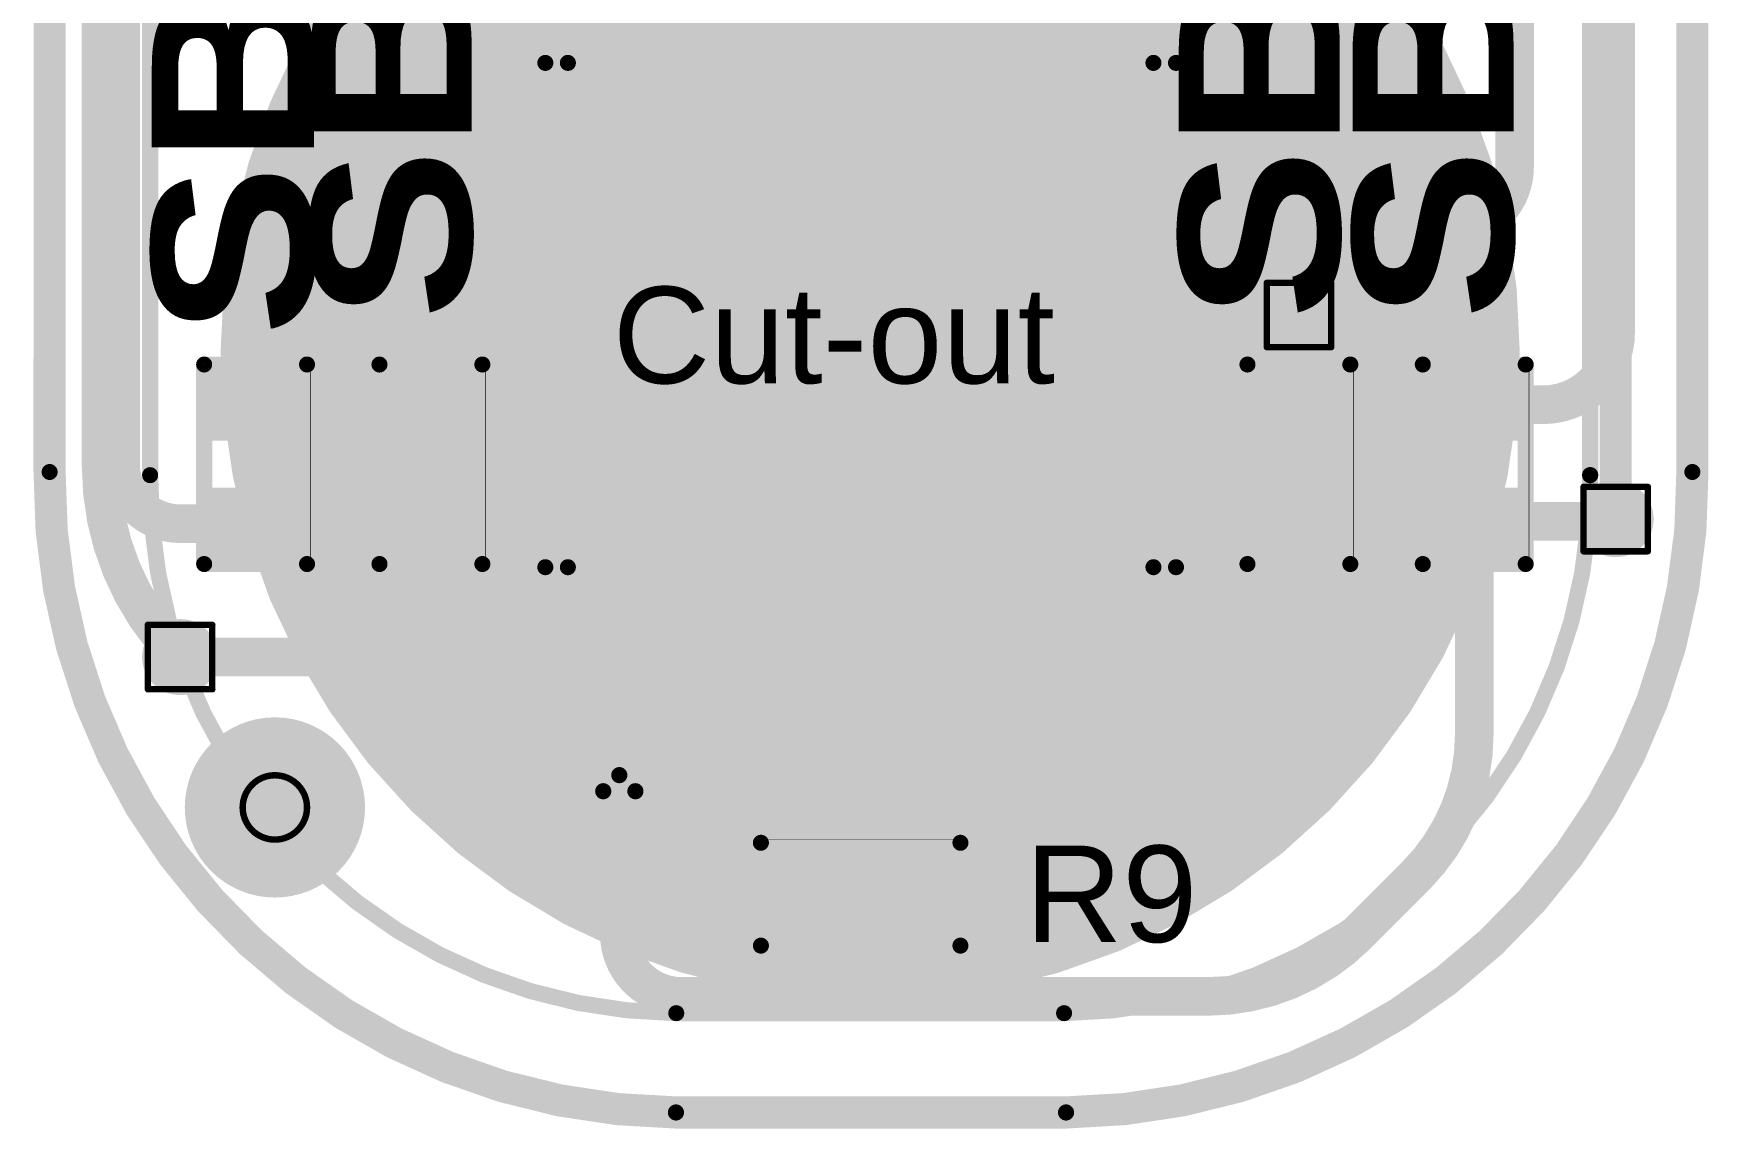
# Model space of a CAD drawing. Header units: inches. Extents: x -17 to 443, y -40 to 218.
# Drawn here: x 179.04 to 192.26, y -2.53 to 6.11 of the extents above; entities that cross this region are included whole.
import ezdxf

# ---------------------------------------------------------------- set-up
doc = ezdxf.new("R2010")
doc.units = ezdxf.units.IN
for name, color, linetype in [('Board Outline', 216, 'Continuous'), ('Bottom Layer', 5, 'Continuous'), ('Bottom Overlay', 54, 'Continuous'), ('Bottom Paste', 16, 'Continuous'), ('Bottom Solder', 6, 'Continuous'), ('Drill Drawing', 1, 'Continuous'), ('Fabrication', 76, 'Continuous'), ('Pad Holes', 156, 'Continuous'), ('Top Layer', 1, 'Continuous'), ('Top Overlay', 2, 'Continuous'), ('Top Paste', 8, 'Continuous'), ('Top Solder', 216, 'Continuous'), ('Via Holes', 16, 'Continuous')]:
    doc.layers.add(name, color=color, linetype=linetype)
doc.styles.add('Arial', font='', dxfattribs={"height": 0.2})
doc.styles.add('Arial Black_Bold', font='', dxfattribs={"height": 0.2})
doc.styles.get('Arial').set_extended_font_data('Arial')
doc.styles.get('Arial Black_Bold').set_extended_font_data('Arial Black', bold=True)

# ---------------------------------------------------------------- blocks, each defined once
blk = doc.blocks.new('SEMG_PAD_B_22')
at = {"layer": 'Bottom Layer'}
h = blk.add_hatch(color=5, dxfattribs=at)
edge = h.paths.add_edge_path()
edge.add_arc((0, 9.987), 5, 0, 360)
at = {"layer": 'Bottom Paste'}
h = blk.add_hatch(color=16, dxfattribs=at)
edge = h.paths.add_edge_path()
edge.add_arc((0, 9.987), 5, 0, 360)
at = {"layer": 'Bottom Solder'}
h = blk.add_hatch(color=6, dxfattribs=at)
edge = h.paths.add_edge_path()
edge.add_arc((0, 9.987), 5.102, 0, 360)
at = {"layer": 'Bottom Overlay'}
for points in [[(-5.683, 10.966, 0.127, 0.127, -0.414214), (-1.531, 15.213, 0.127, 0.127, 0)], [(1.531, 15.213, 0.127, 0.127, 0), (-1.531, 15.213, 0.127, 0.127, 0)], [(1.531, 15.213, 0.127, 0.127, -0.414214), (5.683, 10.966, 0.127, 0.127, 0)], [(-5.683, 10.966, 0.127, 0.127, 0), (-5.683, -10.966, 0.127, 0.127, 0)], [(5.683, 10.966, 0.127, 0.127, 0), (5.683, -10.966, 0.127, 0.127, 0)]]:
    blk.add_lwpolyline(points, format="xyseb", dxfattribs=at)
for points in [[(-1.562, 15.213, 0.0635, 0.0635, 1), (-1.499, 15.213, 0.0635, 0.0635, 1)], [(-1.562, 15.213, 0.0635, 0.0635, 1), (-1.499, 15.213, 0.0635, 0.0635, 1)], [(1.499, 15.213, 0.0635, 0.0635, 1), (1.562, 15.213, 0.0635, 0.0635, 1)], [(1.499, 15.213, 0.0635, 0.0635, 1), (1.562, 15.213, 0.0635, 0.0635, 1)], [(-5.715, 10.966, 0.0635, 0.0635, 1), (-5.651, 10.966, 0.0635, 0.0635, 1)], [(-5.715, 10.966, 0.0635, 0.0635, 1), (-5.651, 10.966, 0.0635, 0.0635, 1)], [(5.652, 10.966, 0.0635, 0.0635, 1), (5.715, 10.966, 0.0635, 0.0635, 1)], [(5.652, 10.966, 0.0635, 0.0635, 1), (5.715, 10.966, 0.0635, 0.0635, 1)]]:
    blk.add_lwpolyline(points, format="xyseb", close=True, dxfattribs=at)
blk = doc.blocks.new('SOIC_8_82')
at = {"layer": 'Top Layer'}
for points in [[(-1.925, 2.205), (-1.925, 1.605), (-3.475, 1.605), (-3.475, 2.205)], [(3.475, 2.205), (3.475, 1.605), (1.925, 1.605), (1.925, 2.205)], [(-1.925, 0.935), (-1.925, 0.335), (-3.475, 0.335), (-3.475, 0.935)], [(3.475, 0.935), (3.475, 0.335), (1.925, 0.335), (1.925, 0.935)], [(-1.925, -0.335), (-1.925, -0.935), (-3.475, -0.935), (-3.475, -0.335)], [(3.475, -0.335), (3.475, -0.935), (1.925, -0.935), (1.925, -0.335)], [(-1.925, -1.605), (-1.925, -2.205), (-3.475, -2.205), (-3.475, -1.605)], [(3.475, -1.605), (3.475, -2.205), (1.925, -2.205), (1.925, -1.605)]]:
    blk.add_hatch(color=1, dxfattribs=at).paths.add_polyline_path(points)
at = {"layer": 'Top Overlay'}
blk.add_hatch(color=2, dxfattribs=at).paths.add_polyline_path([(-1.829, 1.575), (-1.499, 1.575), (-1.499, 2.235), (-1.829, 2.235)])
at = {"layer": 'Top Paste'}
for points in [[(-1.925, 2.205), (-1.925, 1.605), (-3.475, 1.605), (-3.475, 2.205)], [(3.475, 2.205), (3.475, 1.605), (1.925, 1.605), (1.925, 2.205)], [(-1.925, 0.935), (-1.925, 0.335), (-3.475, 0.335), (-3.475, 0.935)], [(3.475, 0.935), (3.475, 0.335), (1.925, 0.335), (1.925, 0.935)], [(-1.925, -0.335), (-1.925, -0.935), (-3.475, -0.935), (-3.475, -0.335)], [(3.475, -0.335), (3.475, -0.935), (1.925, -0.935), (1.925, -0.335)], [(-1.925, -1.605), (-1.925, -2.205), (-3.475, -2.205), (-3.475, -1.605)], [(3.475, -1.605), (3.475, -2.205), (1.925, -2.205), (1.925, -1.605)]]:
    blk.add_hatch(color=8, dxfattribs=at).paths.add_polyline_path(points)
at = {"layer": 'Top Solder'}
for points in [[(-1.823, 2.307), (-1.823, 1.503), (-3.577, 1.503), (-3.577, 2.307)], [(3.577, 2.307), (3.577, 1.503), (1.823, 1.503), (1.823, 2.307)], [(-1.823, 1.037), (-1.823, 0.233), (-3.577, 0.233), (-3.577, 1.037)], [(3.577, 1.037), (3.577, 0.233), (1.823, 0.233), (1.823, 1.037)], [(-1.823, -0.233), (-1.823, -1.037), (-3.577, -1.037), (-3.577, -0.233)], [(3.577, -0.233), (3.577, -1.037), (1.823, -1.037), (1.823, -0.233)], [(-1.823, -1.503), (-1.823, -2.307), (-3.577, -2.307), (-3.577, -1.503)], [(3.577, -1.503), (3.577, -2.307), (1.823, -2.307), (1.823, -1.503)]]:
    blk.add_hatch(color=216, dxfattribs=at).paths.add_polyline_path(points)
at = {"layer": 'Top Overlay'}
for points in [[(-1.991, 2.489, 0.127, 0.127, 0), (-1.991, 2.311, 0.127, 0.127, 0)], [(-1.991, 2.489, 0.127, 0.127, 0), (1.991, 2.489, 0.127, 0.127, 0)], [(1.991, 2.489, 0.127, 0.127, 0), (1.991, 2.311, 0.127, 0.127, 0)], [(-3.759, 2.032, 0.127, 0.127, 0), (-3.632, 1.905, 0.127, 0.127, 0)], [(-3.759, 2.032, 0.127, 0.127, 0), (-3.759, 1.778, 0.127, 0.127, 0)], [(-3.632, 1.905, 0.127, 0.127, 0), (-3.759, 1.778, 0.127, 0.127, 0)], [(-1.991, -2.311, 0.127, 0.127, 0), (-1.991, -2.489, 0.127, 0.127, 0)], [(1.991, -2.311, 0.127, 0.127, 0), (1.991, -2.489, 0.127, 0.127, 0)], [(1.991, -2.489, 0.127, 0.127, 0), (-1.991, -2.489, 0.127, 0.127, 0)]]:
    blk.add_lwpolyline(points, format="xyseb", dxfattribs=at)
for points in [[(-2.022, 2.489, 0.0635, 0.0635, 1), (-1.959, 2.489, 0.0635, 0.0635, 1)], [(-2.022, 2.489, 0.0635, 0.0635, 1), (-1.959, 2.489, 0.0635, 0.0635, 1)], [(1.959, 2.489, 0.0635, 0.0635, 1), (2.022, 2.489, 0.0635, 0.0635, 1)], [(1.959, 2.489, 0.0635, 0.0635, 1), (2.022, 2.489, 0.0635, 0.0635, 1)], [(-2.022, 2.311, 0.0635, 0.0635, 1), (-1.959, 2.311, 0.0635, 0.0635, 1)], [(1.959, 2.311, 0.0635, 0.0635, 1), (2.022, 2.311, 0.0635, 0.0635, 1)], [(-3.791, 2.032, 0.0635, 0.0635, 1), (-3.727, 2.032, 0.0635, 0.0635, 1)], [(-3.791, 2.032, 0.0635, 0.0635, 1), (-3.727, 2.032, 0.0635, 0.0635, 1)], [(-3.664, 1.905, 0.0635, 0.0635, 1), (-3.6, 1.905, 0.0635, 0.0635, 1)], [(-3.664, 1.905, 0.0635, 0.0635, 1), (-3.6, 1.905, 0.0635, 0.0635, 1)], [(-3.791, 1.778, 0.0635, 0.0635, 1), (-3.727, 1.778, 0.0635, 0.0635, 1)], [(-3.791, 1.778, 0.0635, 0.0635, 1), (-3.727, 1.778, 0.0635, 0.0635, 1)], [(-2.022, -2.311, 0.0635, 0.0635, 1), (-1.959, -2.311, 0.0635, 0.0635, 1)], [(1.959, -2.311, 0.0635, 0.0635, 1), (2.022, -2.311, 0.0635, 0.0635, 1)], [(-2.022, -2.489, 0.0635, 0.0635, 1), (-1.959, -2.489, 0.0635, 0.0635, 1)], [(-2.022, -2.489, 0.0635, 0.0635, 1), (-1.959, -2.489, 0.0635, 0.0635, 1)], [(1.959, -2.489, 0.0635, 0.0635, 1), (2.022, -2.489, 0.0635, 0.0635, 1)], [(1.959, -2.489, 0.0635, 0.0635, 1), (2.022, -2.489, 0.0635, 0.0635, 1)]]:
    blk.add_lwpolyline(points, format="xyseb", close=True, dxfattribs=at)
blk = doc.blocks.new('S______B______0402_131')
at = {"layer": 'Top Layer'}
for points in [[(-0.699, -0.318), (-0.699, 0.318), (-0.241, 0.318), (-0.241, -0.318)], [(0.241, -0.318), (0.241, 0.318), (0.699, 0.318), (0.699, -0.318)]]:
    blk.add_hatch(color=1, dxfattribs=at).paths.add_polyline_path(points)
at = {"layer": 'Top Paste'}
for points in [[(-0.699, -0.318), (-0.699, 0.318), (-0.241, 0.318), (-0.241, -0.318)], [(0.241, -0.318), (0.241, 0.318), (0.699, 0.318), (0.699, -0.318)]]:
    blk.add_hatch(color=8, dxfattribs=at).paths.add_polyline_path(points)
at = {"layer": 'Top Solder'}
for points in [[(-0.754, -0.373), (-0.754, 0.373), (-0.186, 0.373), (-0.186, -0.373)], [(0.186, -0.373), (0.186, 0.373), (0.754, 0.373), (0.754, -0.373)]]:
    blk.add_hatch(color=216, dxfattribs=at).paths.add_polyline_path(points)
at = {"layer": 'Top Overlay'}
for points in [[(-0.787, 0.406, 0.127, 0.127, 0), (-0.787, -0.406, 0.127, 0.127, 0)], [(-0.787, 0.406, 0.127, 0.127, 0), (0.787, 0.406, 0.127, 0.127, 0)], [(0.787, 0.406, 0.127, 0.127, 0), (0.787, -0.406, 0.127, 0.127, 0)], [(-0.787, -0.406, 0.127, 0.127, 0), (0.787, -0.406, 0.127, 0.127, 0)], [(-0.813, -0.432, 0.00323, 0.00323, 0), (0.813, -0.432, 0.00323, 0.00323, 0)]]:
    blk.add_lwpolyline(points, format="xyseb", dxfattribs=at)
for points in [[(-0.819, 0.406, 0.0635, 0.0635, 1), (-0.756, 0.406, 0.0635, 0.0635, 1)], [(-0.819, 0.406, 0.0635, 0.0635, 1), (-0.756, 0.406, 0.0635, 0.0635, 1)], [(0.756, 0.406, 0.0635, 0.0635, 1), (0.819, 0.406, 0.0635, 0.0635, 1)], [(0.756, 0.406, 0.0635, 0.0635, 1), (0.819, 0.406, 0.0635, 0.0635, 1)], [(-0.819, -0.406, 0.0635, 0.0635, 1), (-0.756, -0.406, 0.0635, 0.0635, 1)], [(-0.819, -0.406, 0.0635, 0.0635, 1), (-0.756, -0.406, 0.0635, 0.0635, 1)], [(0.756, -0.406, 0.0635, 0.0635, 1), (0.819, -0.406, 0.0635, 0.0635, 1)], [(0.756, -0.406, 0.0635, 0.0635, 1), (0.819, -0.406, 0.0635, 0.0635, 1)], [(-0.814, -0.432, 0.00161, 0.00161, 1), (-0.812, -0.432, 0.00161, 0.00161, 1)], [(0.812, -0.432, 0.00161, 0.00161, 1), (0.814, -0.432, 0.00161, 0.00161, 1)]]:
    blk.add_lwpolyline(points, format="xyseb", close=True, dxfattribs=at)
blk = doc.blocks.new('S______B______0402_132')
at = {"layer": 'Top Layer'}
for points in [[(-0.699, -0.318), (-0.699, 0.318), (-0.241, 0.318), (-0.241, -0.318)], [(0.241, -0.318), (0.241, 0.318), (0.699, 0.318), (0.699, -0.318)]]:
    blk.add_hatch(color=1, dxfattribs=at).paths.add_polyline_path(points)
at = {"layer": 'Top Paste'}
for points in [[(-0.699, -0.318), (-0.699, 0.318), (-0.241, 0.318), (-0.241, -0.318)], [(0.241, -0.318), (0.241, 0.318), (0.699, 0.318), (0.699, -0.318)]]:
    blk.add_hatch(color=8, dxfattribs=at).paths.add_polyline_path(points)
at = {"layer": 'Top Solder'}
for points in [[(-0.754, -0.373), (-0.754, 0.373), (-0.186, 0.373), (-0.186, -0.373)], [(0.186, -0.373), (0.186, 0.373), (0.754, 0.373), (0.754, -0.373)]]:
    blk.add_hatch(color=216, dxfattribs=at).paths.add_polyline_path(points)
at = {"layer": 'Top Overlay'}
for points in [[(-0.787, 0.406, 0.127, 0.127, 0), (-0.787, -0.406, 0.127, 0.127, 0)], [(-0.787, 0.406, 0.127, 0.127, 0), (0.787, 0.406, 0.127, 0.127, 0)], [(0.787, 0.406, 0.127, 0.127, 0), (0.787, -0.406, 0.127, 0.127, 0)], [(-0.787, -0.406, 0.127, 0.127, 0), (0.787, -0.406, 0.127, 0.127, 0)], [(-0.813, -0.432, 0.00323, 0.00323, 0), (0.813, -0.432, 0.00323, 0.00323, 0)]]:
    blk.add_lwpolyline(points, format="xyseb", dxfattribs=at)
for points in [[(-0.819, 0.406, 0.0635, 0.0635, 1), (-0.756, 0.406, 0.0635, 0.0635, 1)], [(-0.819, 0.406, 0.0635, 0.0635, 1), (-0.756, 0.406, 0.0635, 0.0635, 1)], [(0.756, 0.406, 0.0635, 0.0635, 1), (0.819, 0.406, 0.0635, 0.0635, 1)], [(0.756, 0.406, 0.0635, 0.0635, 1), (0.819, 0.406, 0.0635, 0.0635, 1)], [(-0.819, -0.406, 0.0635, 0.0635, 1), (-0.756, -0.406, 0.0635, 0.0635, 1)], [(-0.819, -0.406, 0.0635, 0.0635, 1), (-0.756, -0.406, 0.0635, 0.0635, 1)], [(0.756, -0.406, 0.0635, 0.0635, 1), (0.819, -0.406, 0.0635, 0.0635, 1)], [(0.756, -0.406, 0.0635, 0.0635, 1), (0.819, -0.406, 0.0635, 0.0635, 1)], [(-0.814, -0.432, 0.00161, 0.00161, 1), (-0.812, -0.432, 0.00161, 0.00161, 1)], [(0.812, -0.432, 0.00161, 0.00161, 1), (0.814, -0.432, 0.00161, 0.00161, 1)]]:
    blk.add_lwpolyline(points, format="xyseb", close=True, dxfattribs=at)
blk = doc.blocks.new('S______B______0402_135')
at = {"layer": 'Top Layer'}
for points in [[(-0.699, -0.318), (-0.699, 0.318), (-0.241, 0.318), (-0.241, -0.318)], [(0.241, -0.318), (0.241, 0.318), (0.699, 0.318), (0.699, -0.318)]]:
    blk.add_hatch(color=1, dxfattribs=at).paths.add_polyline_path(points)
at = {"layer": 'Top Paste'}
for points in [[(-0.699, -0.318), (-0.699, 0.318), (-0.241, 0.318), (-0.241, -0.318)], [(0.241, -0.318), (0.241, 0.318), (0.699, 0.318), (0.699, -0.318)]]:
    blk.add_hatch(color=8, dxfattribs=at).paths.add_polyline_path(points)
at = {"layer": 'Top Solder'}
for points in [[(-0.754, -0.373), (-0.754, 0.373), (-0.186, 0.373), (-0.186, -0.373)], [(0.186, -0.373), (0.186, 0.373), (0.754, 0.373), (0.754, -0.373)]]:
    blk.add_hatch(color=216, dxfattribs=at).paths.add_polyline_path(points)
at = {"layer": 'Top Overlay'}
for points in [[(-0.787, 0.406, 0.127, 0.127, 0), (-0.787, -0.406, 0.127, 0.127, 0)], [(-0.787, 0.406, 0.127, 0.127, 0), (0.787, 0.406, 0.127, 0.127, 0)], [(0.787, 0.406, 0.127, 0.127, 0), (0.787, -0.406, 0.127, 0.127, 0)], [(-0.787, -0.406, 0.127, 0.127, 0), (0.787, -0.406, 0.127, 0.127, 0)], [(-0.813, -0.432, 0.00323, 0.00323, 0), (0.813, -0.432, 0.00323, 0.00323, 0)]]:
    blk.add_lwpolyline(points, format="xyseb", dxfattribs=at)
for points in [[(-0.819, 0.406, 0.0635, 0.0635, 1), (-0.756, 0.406, 0.0635, 0.0635, 1)], [(-0.819, 0.406, 0.0635, 0.0635, 1), (-0.756, 0.406, 0.0635, 0.0635, 1)], [(0.756, 0.406, 0.0635, 0.0635, 1), (0.819, 0.406, 0.0635, 0.0635, 1)], [(0.756, 0.406, 0.0635, 0.0635, 1), (0.819, 0.406, 0.0635, 0.0635, 1)], [(-0.819, -0.406, 0.0635, 0.0635, 1), (-0.756, -0.406, 0.0635, 0.0635, 1)], [(-0.819, -0.406, 0.0635, 0.0635, 1), (-0.756, -0.406, 0.0635, 0.0635, 1)], [(0.756, -0.406, 0.0635, 0.0635, 1), (0.819, -0.406, 0.0635, 0.0635, 1)], [(0.756, -0.406, 0.0635, 0.0635, 1), (0.819, -0.406, 0.0635, 0.0635, 1)], [(-0.814, -0.432, 0.00161, 0.00161, 1), (-0.812, -0.432, 0.00161, 0.00161, 1)], [(0.812, -0.432, 0.00161, 0.00161, 1), (0.814, -0.432, 0.00161, 0.00161, 1)]]:
    blk.add_lwpolyline(points, format="xyseb", close=True, dxfattribs=at)
blk = doc.blocks.new('S______B______0402_136')
at = {"layer": 'Top Layer'}
for points in [[(-0.699, -0.318), (-0.699, 0.318), (-0.241, 0.318), (-0.241, -0.318)], [(0.241, -0.318), (0.241, 0.318), (0.699, 0.318), (0.699, -0.318)]]:
    blk.add_hatch(color=1, dxfattribs=at).paths.add_polyline_path(points)
at = {"layer": 'Top Paste'}
for points in [[(-0.699, -0.318), (-0.699, 0.318), (-0.241, 0.318), (-0.241, -0.318)], [(0.241, -0.318), (0.241, 0.318), (0.699, 0.318), (0.699, -0.318)]]:
    blk.add_hatch(color=8, dxfattribs=at).paths.add_polyline_path(points)
at = {"layer": 'Top Solder'}
for points in [[(-0.754, -0.373), (-0.754, 0.373), (-0.186, 0.373), (-0.186, -0.373)], [(0.186, -0.373), (0.186, 0.373), (0.754, 0.373), (0.754, -0.373)]]:
    blk.add_hatch(color=216, dxfattribs=at).paths.add_polyline_path(points)
at = {"layer": 'Top Overlay'}
for points in [[(-0.787, 0.406, 0.127, 0.127, 0), (-0.787, -0.406, 0.127, 0.127, 0)], [(-0.787, 0.406, 0.127, 0.127, 0), (0.787, 0.406, 0.127, 0.127, 0)], [(0.787, 0.406, 0.127, 0.127, 0), (0.787, -0.406, 0.127, 0.127, 0)], [(-0.787, -0.406, 0.127, 0.127, 0), (0.787, -0.406, 0.127, 0.127, 0)], [(-0.813, -0.432, 0.00323, 0.00323, 0), (0.813, -0.432, 0.00323, 0.00323, 0)]]:
    blk.add_lwpolyline(points, format="xyseb", dxfattribs=at)
for points in [[(-0.819, 0.406, 0.0635, 0.0635, 1), (-0.756, 0.406, 0.0635, 0.0635, 1)], [(-0.819, 0.406, 0.0635, 0.0635, 1), (-0.756, 0.406, 0.0635, 0.0635, 1)], [(0.756, 0.406, 0.0635, 0.0635, 1), (0.819, 0.406, 0.0635, 0.0635, 1)], [(0.756, 0.406, 0.0635, 0.0635, 1), (0.819, 0.406, 0.0635, 0.0635, 1)], [(-0.819, -0.406, 0.0635, 0.0635, 1), (-0.756, -0.406, 0.0635, 0.0635, 1)], [(-0.819, -0.406, 0.0635, 0.0635, 1), (-0.756, -0.406, 0.0635, 0.0635, 1)], [(0.756, -0.406, 0.0635, 0.0635, 1), (0.819, -0.406, 0.0635, 0.0635, 1)], [(0.756, -0.406, 0.0635, 0.0635, 1), (0.819, -0.406, 0.0635, 0.0635, 1)], [(-0.814, -0.432, 0.00161, 0.00161, 1), (-0.812, -0.432, 0.00161, 0.00161, 1)], [(0.812, -0.432, 0.00161, 0.00161, 1), (0.814, -0.432, 0.00161, 0.00161, 1)]]:
    blk.add_lwpolyline(points, format="xyseb", close=True, dxfattribs=at)
at = {"layer": 'Top Overlay', "style": 'Arial Black_Bold'}
blk.add_text('SB201', height=1.27, dxfattribs=at).set_placement((1.012, -0.451))
blk = doc.blocks.new('R___0402_187')
at = {"layer": 'Top Layer'}
for points in [[(-0.699, -0.318), (-0.699, 0.318), (-0.241, 0.318), (-0.241, -0.318)], [(0.241, -0.318), (0.241, 0.318), (0.699, 0.318), (0.699, -0.318)]]:
    blk.add_hatch(color=1, dxfattribs=at).paths.add_polyline_path(points)
at = {"layer": 'Top Paste'}
for points in [[(-0.699, -0.318), (-0.699, 0.318), (-0.241, 0.318), (-0.241, -0.318)], [(0.241, -0.318), (0.241, 0.318), (0.699, 0.318), (0.699, -0.318)]]:
    blk.add_hatch(color=8, dxfattribs=at).paths.add_polyline_path(points)
at = {"layer": 'Top Solder'}
for points in [[(-0.754, -0.373), (-0.754, 0.373), (-0.186, 0.373), (-0.186, -0.373)], [(0.186, -0.373), (0.186, 0.373), (0.754, 0.373), (0.754, -0.373)]]:
    blk.add_hatch(color=216, dxfattribs=at).paths.add_polyline_path(points)
at = {"layer": 'Top Overlay'}
for points in [[(0.787, 0.406, 0.127, 0.127, 0), (-0.787, 0.406, 0.127, 0.127, 0)], [(-0.787, 0.406, 0.127, 0.127, 0), (-0.787, -0.406, 0.127, 0.127, 0)], [(0.787, 0.406, 0.127, 0.127, 0), (0.787, -0.406, 0.127, 0.127, 0)], [(0.787, -0.406, 0.127, 0.127, 0), (-0.787, -0.406, 0.127, 0.127, 0)], [(0.813, -0.432, 0.00323, 0.00323, 0), (-0.813, -0.432, 0.00323, 0.00323, 0)]]:
    blk.add_lwpolyline(points, format="xyseb", dxfattribs=at)
for points in [[(-0.819, 0.406, 0.0635, 0.0635, 1), (-0.756, 0.406, 0.0635, 0.0635, 1)], [(-0.819, 0.406, 0.0635, 0.0635, 1), (-0.756, 0.406, 0.0635, 0.0635, 1)], [(0.756, 0.406, 0.0635, 0.0635, 1), (0.819, 0.406, 0.0635, 0.0635, 1)], [(0.756, 0.406, 0.0635, 0.0635, 1), (0.819, 0.406, 0.0635, 0.0635, 1)], [(-0.819, -0.406, 0.0635, 0.0635, 1), (-0.756, -0.406, 0.0635, 0.0635, 1)], [(-0.819, -0.406, 0.0635, 0.0635, 1), (-0.756, -0.406, 0.0635, 0.0635, 1)], [(0.756, -0.406, 0.0635, 0.0635, 1), (0.819, -0.406, 0.0635, 0.0635, 1)], [(0.756, -0.406, 0.0635, 0.0635, 1), (0.819, -0.406, 0.0635, 0.0635, 1)], [(-0.814, -0.432, 0.00161, 0.00161, 1), (-0.812, -0.432, 0.00161, 0.00161, 1)], [(0.812, -0.432, 0.00161, 0.00161, 1), (0.814, -0.432, 0.00161, 0.00161, 1)]]:
    blk.add_lwpolyline(points, format="xyseb", close=True, dxfattribs=at)

msp = doc.modelspace()

# ---------------------------------------------------------------- hatches: boundary and pattern name
at = {"layer": 'Bottom Layer'}
h = msp.add_hatch(color=5, dxfattribs=at)
edge = h.paths.add_edge_path()
edge.add_arc((189.029, 3.887), 0.3, 0, 360)
h = msp.add_hatch(color=5, dxfattribs=at)
edge = h.paths.add_edge_path()
edge.add_arc((191.529, 2.276), 0.3, 0, 360)
h = msp.add_hatch(color=5, dxfattribs=at)
edge = h.paths.add_edge_path()
edge.add_arc((180.198, 1.187), 0.3, 0, 360)
at = {"layer": 'Bottom Solder'}
h = msp.add_hatch(color=6, dxfattribs=at)
edge = h.paths.add_edge_path()
edge.add_arc((180.946, 0), 0.102, 0, 360)
at = {"layer": 'Pad Holes'}
h = msp.add_hatch(color=7, dxfattribs=at)
edge = h.paths.add_edge_path()
edge.add_arc((180.946, 0), 0.5, 0, 360)
at = {"layer": 'Top Layer'}
h = msp.add_hatch(color=1, dxfattribs=at)
edge = h.paths.add_edge_path()
edge.add_arc((189.029, 3.887), 0.3, 0, 360)
h = msp.add_hatch(color=1, dxfattribs=at)
edge = h.paths.add_edge_path()
edge.add_arc((191.529, 2.276), 0.3, 0, 360)
for points in [[(185.258, 1.962), (184.635, 1.962), (184.635, 0.412), (185.258, 0.412)], [(185.882, 0.412), (186.505, 0.412), (186.505, 1.962), (185.882, 1.962)]]:
    msp.add_hatch(color=1, dxfattribs=at).paths.add_polyline_path(points)
h = msp.add_hatch(color=1, dxfattribs=at)
edge = h.paths.add_edge_path()
edge.add_arc((180.198, 1.187), 0.3, 0, 360)
at = {"layer": 'Top Solder'}
h = msp.add_hatch(color=216, dxfattribs=at)
edge = h.paths.add_edge_path()
edge.add_arc((180.946, 0), 0.102, 0, 360)
at = {"layer": 'Via Holes'}
h = msp.add_hatch(color=7, dxfattribs=at)
edge = h.paths.add_edge_path()
edge.add_arc((189.029, 3.887), 0.15, 0, 360)
h = msp.add_hatch(color=7, dxfattribs=at)
edge = h.paths.add_edge_path()
edge.add_arc((191.529, 2.276), 0.15, 0, 360)
h = msp.add_hatch(color=7, dxfattribs=at)
edge = h.paths.add_edge_path()
edge.add_arc((180.198, 1.187), 0.15, 0, 360)

# ---------------------------------------------------------------- linework, layer by layer
at = {"layer": 'Board Outline'}
for points in [[(179.168, 2.648, 0.127, 0.127, 0), (179.169, 24.504, 0.127, 0.127, 0)], [(192.135, 24.504, 0.127, 0.127, 0), (192.135, 2.648, 0.127, 0.127, 0)], [(184.112, -2.408, 0.127, 0.127, -0.414214), (179.168, 2.648, 0.127, 0.127, 0)], [(192.135, 2.648, 0.127, 0.127, -0.414214), (187.191, -2.408, 0.127, 0.127, 0)], [(184.112, -2.408, 0.127, 0.127, 0), (187.191, -2.408, 0.127, 0.127, 0)]]:
    msp.add_lwpolyline(points, format="xyseb", dxfattribs=at)
for points in [[(179.137, 2.648, 0.0635, 0.0635, 1), (179.2, 2.648, 0.0635, 0.0635, 1)], [(179.137, 2.648, 0.0635, 0.0635, 1), (179.2, 2.648, 0.0635, 0.0635, 1)], [(192.103, 2.648, 0.0635, 0.0635, 1), (192.166, 2.648, 0.0635, 0.0635, 1)], [(192.103, 2.648, 0.0635, 0.0635, 1), (192.166, 2.648, 0.0635, 0.0635, 1)], [(184.08, -2.408, 0.0635, 0.0635, 1), (184.144, -2.408, 0.0635, 0.0635, 1)], [(184.08, -2.408, 0.0635, 0.0635, 1), (184.144, -2.408, 0.0635, 0.0635, 1)], [(187.159, -2.408, 0.0635, 0.0635, 1), (187.223, -2.408, 0.0635, 0.0635, 1)], [(187.159, -2.408, 0.0635, 0.0635, 1), (187.223, -2.408, 0.0635, 0.0635, 1)]]:
    msp.add_lwpolyline(points, format="xyseb", close=True, dxfattribs=at)
at = {"layer": 'Bottom Layer'}
for points in [[(179.575, 3.325, 0.305, 0.305, 0), (179.575, 9.383, 0.305, 0.305, 0)], [(191.529, 2.276, 0.254, 0.254, 0), (191.529, 7.611, 0.254, 0.254, 0)], [(179.575, 2.692, 0.305, 0.305, 0), (179.575, 3.325, 0.305, 0.305, 0)], [(180.198, 1.187, 0.305, 0.305, -0.198912), (179.575, 2.692, 0.305, 0.305, 0)]]:
    msp.add_lwpolyline(points, format="xyseb", dxfattribs=at)
for points in [[(179.499, 3.325, 0.152, 0.152, 1), (179.651, 3.325, 0.152, 0.152, 1)], [(179.499, 3.325, 0.152, 0.152, 1), (179.651, 3.325, 0.152, 0.152, 1)], [(179.499, 2.692, 0.152, 0.152, 1), (179.651, 2.692, 0.152, 0.152, 1)], [(179.499, 2.692, 0.152, 0.152, 1), (179.651, 2.692, 0.152, 0.152, 1)], [(191.466, 2.276, 0.127, 0.127, 1), (191.593, 2.276, 0.127, 0.127, 1)], [(180.122, 1.187, 0.152, 0.152, 1), (180.274, 1.187, 0.152, 0.152, 1)]]:
    msp.add_lwpolyline(points, format="xyseb", close=True, dxfattribs=at)
at = {"layer": 'Drill Drawing'}
for points in [[(188.775, 4.141, 0.0508, 0.0508, 0), (189.283, 4.141, 0.0508, 0.0508, 0)], [(188.775, 3.633, 0.0508, 0.0508, 0), (188.775, 4.141, 0.0508, 0.0508, 0)], [(189.283, 3.633, 0.0508, 0.0508, 0), (189.283, 4.141, 0.0508, 0.0508, 0)], [(188.775, 3.633, 0.0508, 0.0508, 0), (189.283, 3.633, 0.0508, 0.0508, 0)], [(191.275, 2.53, 0.0508, 0.0508, 0), (191.783, 2.53, 0.0508, 0.0508, 0)], [(191.275, 2.022, 0.0508, 0.0508, 0), (191.275, 2.53, 0.0508, 0.0508, 0)], [(191.783, 2.022, 0.0508, 0.0508, 0), (191.783, 2.53, 0.0508, 0.0508, 0)], [(191.275, 2.022, 0.0508, 0.0508, 0), (191.783, 2.022, 0.0508, 0.0508, 0)], [(179.944, 1.441, 0.0508, 0.0508, 0), (180.452, 1.441, 0.0508, 0.0508, 0)], [(179.944, 0.933, 0.0508, 0.0508, 0), (179.944, 1.441, 0.0508, 0.0508, 0)], [(180.452, 0.933, 0.0508, 0.0508, 0), (180.452, 1.441, 0.0508, 0.0508, 0)], [(179.944, 0.933, 0.0508, 0.0508, 0), (180.452, 0.933, 0.0508, 0.0508, 0)]]:
    msp.add_lwpolyline(points, format="xyseb", dxfattribs=at)
for points in [[(188.763, 4.141, 0.0254, 0.0254, 1), (188.788, 4.141, 0.0254, 0.0254, 1)], [(188.763, 4.141, 0.0254, 0.0254, 1), (188.788, 4.141, 0.0254, 0.0254, 1)], [(189.271, 4.141, 0.0254, 0.0254, 1), (189.296, 4.141, 0.0254, 0.0254, 1)], [(189.271, 4.141, 0.0254, 0.0254, 1), (189.296, 4.141, 0.0254, 0.0254, 1)], [(188.763, 3.633, 0.0254, 0.0254, 1), (188.788, 3.633, 0.0254, 0.0254, 1)], [(188.763, 3.633, 0.0254, 0.0254, 1), (188.788, 3.633, 0.0254, 0.0254, 1)], [(189.271, 3.633, 0.0254, 0.0254, 1), (189.296, 3.633, 0.0254, 0.0254, 1)], [(189.271, 3.633, 0.0254, 0.0254, 1), (189.296, 3.633, 0.0254, 0.0254, 1)], [(191.263, 2.53, 0.0254, 0.0254, 1), (191.288, 2.53, 0.0254, 0.0254, 1)], [(191.263, 2.53, 0.0254, 0.0254, 1), (191.288, 2.53, 0.0254, 0.0254, 1)], [(191.771, 2.53, 0.0254, 0.0254, 1), (191.796, 2.53, 0.0254, 0.0254, 1)], [(191.771, 2.53, 0.0254, 0.0254, 1), (191.796, 2.53, 0.0254, 0.0254, 1)], [(191.263, 2.022, 0.0254, 0.0254, 1), (191.288, 2.022, 0.0254, 0.0254, 1)], [(191.263, 2.022, 0.0254, 0.0254, 1), (191.288, 2.022, 0.0254, 0.0254, 1)], [(191.771, 2.022, 0.0254, 0.0254, 1), (191.796, 2.022, 0.0254, 0.0254, 1)], [(191.771, 2.022, 0.0254, 0.0254, 1), (191.796, 2.022, 0.0254, 0.0254, 1)], [(179.931, 1.441, 0.0254, 0.0254, 1), (179.957, 1.441, 0.0254, 0.0254, 1)], [(179.931, 1.441, 0.0254, 0.0254, 1), (179.957, 1.441, 0.0254, 0.0254, 1)], [(180.439, 1.441, 0.0254, 0.0254, 1), (180.465, 1.441, 0.0254, 0.0254, 1)], [(180.439, 1.441, 0.0254, 0.0254, 1), (180.465, 1.441, 0.0254, 0.0254, 1)], [(179.931, 0.933, 0.0254, 0.0254, 1), (179.957, 0.933, 0.0254, 0.0254, 1)], [(179.931, 0.933, 0.0254, 0.0254, 1), (179.957, 0.933, 0.0254, 0.0254, 1)], [(180.439, 0.933, 0.0254, 0.0254, 1), (180.465, 0.933, 0.0254, 0.0254, 1)], [(180.439, 0.933, 0.0254, 0.0254, 1), (180.465, 0.933, 0.0254, 0.0254, 1)], [(181.2, 0, 0.0508, 0.0508, 1), (180.692, 0, 0.0508, 0.0508, 1)], [(180.68, 0, 0.0254, 0.0254, 1), (180.705, 0, 0.0254, 0.0254, 1)], [(181.188, 0, 0.0254, 0.0254, 1), (181.213, 0, 0.0254, 0.0254, 1)]]:
    msp.add_lwpolyline(points, format="xyseb", close=True, dxfattribs=at)
at = {"layer": 'Fabrication'}
for points in [[(179.168, 2.648, 0.254, 0.254, 0), (179.169, 24.504, 0.254, 0.254, 0)], [(192.135, 24.504, 0.254, 0.254, 0), (192.135, 2.648, 0.254, 0.254, 0)], [(184.112, -2.408, 0.254, 0.254, -0.414214), (179.168, 2.648, 0.254, 0.254, 0)], [(192.135, 2.648, 0.254, 0.254, -0.414214), (187.191, -2.408, 0.254, 0.254, 0)], [(184.112, -2.408, 0.254, 0.254, 0), (187.191, -2.408, 0.254, 0.254, 0)]]:
    msp.add_lwpolyline(points, format="xyseb", dxfattribs=at)
for points in [[(190.645, 3.602, 0.254, 0.254, 1), (180.645, 3.602, 0.254, 0.254, 1)], [(180.582, 3.602, 0.127, 0.127, 1), (180.709, 3.602, 0.127, 0.127, 1)], [(190.582, 3.602, 0.127, 0.127, 1), (190.709, 3.602, 0.127, 0.127, 1)], [(179.105, 2.648, 0.127, 0.127, 1), (179.232, 2.648, 0.127, 0.127, 1)], [(179.105, 2.648, 0.127, 0.127, 1), (179.232, 2.648, 0.127, 0.127, 1)], [(192.071, 2.648, 0.127, 0.127, 1), (192.198, 2.648, 0.127, 0.127, 1)], [(192.071, 2.648, 0.127, 0.127, 1), (192.198, 2.648, 0.127, 0.127, 1)], [(181.531, 0, 0.254, 0.254, 1), (180.362, 0, 0.254, 0.254, 1)], [(180.299, 0, 0.127, 0.127, 1), (180.426, 0, 0.127, 0.127, 1)], [(181.467, 0, 0.127, 0.127, 1), (181.594, 0, 0.127, 0.127, 1)], [(184.048, -2.408, 0.127, 0.127, 1), (184.175, -2.408, 0.127, 0.127, 1)], [(184.048, -2.408, 0.127, 0.127, 1), (184.175, -2.408, 0.127, 0.127, 1)], [(187.128, -2.408, 0.127, 0.127, 1), (187.255, -2.408, 0.127, 0.127, 1)], [(187.128, -2.408, 0.127, 0.127, 1), (187.255, -2.408, 0.127, 0.127, 1)]]:
    msp.add_lwpolyline(points, format="xyseb", close=True, dxfattribs=at)
at = {"layer": 'Top Layer'}
for points in [[(191.529, 3.751, 0.305, 0.305, 0), (191.529, 9.679, 0.305, 0.305, 0)], [(179.728, 2.709, 0.305, 0.305, 0), (179.728, 6.53, 0.305, 0.305, 0)], [(186.205, 3.814, 0.305, 0.305, 0), (186.205, 6.587, 0.305, 0.305, 0)], [(190.731, 5.053, 0.305, 0.305, 0), (190.731, 6.587, 0.305, 0.305, 0)], [(190.731, 5.053, 0.305, 0.305, -0.414214), (190.238, 4.561, 0.305, 0.305, 0)], [(187.475, 3.977, 0.305, 0.305, -0.414214), (188.059, 4.561, 0.305, 0.305, 0)], [(188.059, 4.561, 0.305, 0.305, 0), (190.238, 4.561, 0.305, 0.305, 0)], [(187.475, 1.187, 0.305, 0.305, 0), (187.475, 3.977, 0.305, 0.305, 0)], [(189.029, 3.232, 0.508, 0.508, 0), (189.029, 3.887, 0.508, 0.508, 0)], [(186.205, 3.814, 0.305, 0.305, -0.414214), (185.57, 3.179, 0.305, 0.305, 0)], [(191.529, 3.751, 0.305, 0.305, -0.414214), (190.958, 3.179, 0.305, 0.305, 0)], [(180.794, 3.179, 0.305, 0.305, 0), (182.178, 3.179, 0.305, 0.305, 0)], [(182.178, 3.179, 0.305, 0.305, 0), (185.57, 3.179, 0.305, 0.305, 0)], [(190.413, 3.179, 0.305, 0.305, 0), (190.958, 3.179, 0.305, 0.305, 0)], [(180.198, 2.24, 0.305, 0.305, -0.414214), (179.728, 2.709, 0.305, 0.305, 0)], [(180.198, 2.24, 0.305, 0.305, 0), (180.794, 2.24, 0.305, 0.305, 0)], [(182.178, 1.505, 0.305, 0.305, 0), (182.178, 2.24, 0.305, 0.305, 0)], [(189.029, 1.505, 0.305, 0.305, 0), (189.029, 2.24, 0.305, 0.305, 0)], [(190.413, 2.24, 0.305, 0.305, 0), (190.432, 2.258, 0.305, 0.305, 0)], [(190.413, 0.575, 0.305, 0.305, 0), (190.413, 2.24, 0.305, 0.305, 0)], [(190.432, 2.258, 0.305, 0.305, 0), (191.511, 2.258, 0.305, 0.305, 0)], [(191.511, 2.258, 0.305, 0.305, 0), (191.529, 2.276, 0.305, 0.305, 0)], [(182.178, 1.505, 0.305, 0.305, -0.414214), (181.861, 1.187, 0.305, 0.305, 0)], [(189.029, 1.505, 0.305, 0.305, -0.414214), (188.712, 1.187, 0.305, 0.305, 0)], [(180.198, 1.187, 0.305, 0.305, 0), (181.861, 1.187, 0.305, 0.305, 0)], [(183.665, -1, 0.305, 0.305, 0), (183.665, 1.187, 0.305, 0.305, 0)], [(184.935, 0.712, 0.305, 0.305, 0), (184.935, 1.187, 0.305, 0.305, 0)], [(186.205, 0.712, 0.305, 0.305, 0), (186.205, 1.187, 0.305, 0.305, 0)], [(187.475, 1.187, 0.305, 0.305, 0), (188.712, 1.187, 0.305, 0.305, 0)], [(184.935, 0.712, 0.305, 0.305, 0), (185.1, 0.547, 0.305, 0.305, 0)], [(186.04, 0.547, 0.305, 0.305, 0), (186.205, 0.712, 0.305, 0.305, 0)], [(185.1, -0.685, 0.305, 0.305, 0), (185.1, 0.547, 0.305, 0.305, 0)], [(186.04, -0.685, 0.305, 0.305, 0), (186.04, 0.547, 0.305, 0.305, 0)], [(190.413, 0.575, 0.305, 0.305, -0.198912), (189.951, -0.54, 0.305, 0.305, 0)], [(189.489, -1.002, 0.305, 0.305, 0), (189.951, -0.54, 0.305, 0.305, 0)], [(184.158, -1.492, 0.305, 0.305, -0.414214), (183.665, -1, 0.305, 0.305, 0)], [(189.489, -1.003, 0.305, 0.305, -0.198731), (188.306, -1.492, 0.305, 0.305, 0)], [(189.489, -1.002, 0.305, 0.305, -0.000175), (189.489, -1.003, 0.305, 0.305, 0)], [(184.158, -1.492, 0.305, 0.305, 0), (188.306, -1.492, 0.305, 0.305, 0)]]:
    msp.add_lwpolyline(points, format="xyseb", dxfattribs=at)
for points in [[(190.655, 5.053, 0.152, 0.152, 1), (190.807, 5.053, 0.152, 0.152, 1)], [(190.655, 5.053, 0.152, 0.152, 1), (190.807, 5.053, 0.152, 0.152, 1)], [(187.983, 4.561, 0.152, 0.152, 1), (188.135, 4.561, 0.152, 0.152, 1)], [(187.983, 4.561, 0.152, 0.152, 1), (188.135, 4.561, 0.152, 0.152, 1)], [(190.162, 4.561, 0.152, 0.152, 1), (190.315, 4.561, 0.152, 0.152, 1)], [(190.162, 4.561, 0.152, 0.152, 1), (190.315, 4.561, 0.152, 0.152, 1)], [(187.399, 3.977, 0.152, 0.152, 1), (187.551, 3.977, 0.152, 0.152, 1)], [(187.399, 3.977, 0.152, 0.152, 1), (187.551, 3.977, 0.152, 0.152, 1)], [(188.902, 3.887, 0.254, 0.254, 1), (189.156, 3.887, 0.254, 0.254, 1)], [(186.129, 3.814, 0.152, 0.152, 1), (186.281, 3.814, 0.152, 0.152, 1)], [(186.129, 3.814, 0.152, 0.152, 1), (186.281, 3.814, 0.152, 0.152, 1)], [(191.453, 3.751, 0.152, 0.152, 1), (191.606, 3.751, 0.152, 0.152, 1)], [(191.453, 3.751, 0.152, 0.152, 1), (191.606, 3.751, 0.152, 0.152, 1)], [(188.902, 3.232, 0.254, 0.254, 1), (189.156, 3.232, 0.254, 0.254, 1)], [(180.718, 3.179, 0.152, 0.152, 1), (180.87, 3.179, 0.152, 0.152, 1)], [(182.102, 3.179, 0.152, 0.152, 1), (182.254, 3.179, 0.152, 0.152, 1)], [(182.102, 3.179, 0.152, 0.152, 1), (182.254, 3.179, 0.152, 0.152, 1)], [(185.494, 3.179, 0.152, 0.152, 1), (185.646, 3.179, 0.152, 0.152, 1)], [(185.494, 3.179, 0.152, 0.152, 1), (185.646, 3.179, 0.152, 0.152, 1)], [(190.337, 3.179, 0.152, 0.152, 1), (190.489, 3.179, 0.152, 0.152, 1)], [(190.882, 3.179, 0.152, 0.152, 1), (191.034, 3.179, 0.152, 0.152, 1)], [(190.882, 3.179, 0.152, 0.152, 1), (191.034, 3.179, 0.152, 0.152, 1)], [(179.652, 2.709, 0.152, 0.152, 1), (179.804, 2.709, 0.152, 0.152, 1)], [(179.652, 2.709, 0.152, 0.152, 1), (179.804, 2.709, 0.152, 0.152, 1)], [(180.122, 2.24, 0.152, 0.152, 1), (180.274, 2.24, 0.152, 0.152, 1)], [(180.122, 2.24, 0.152, 0.152, 1), (180.274, 2.24, 0.152, 0.152, 1)], [(180.718, 2.24, 0.152, 0.152, 1), (180.87, 2.24, 0.152, 0.152, 1)], [(182.102, 2.24, 0.152, 0.152, 1), (182.254, 2.24, 0.152, 0.152, 1)], [(188.953, 2.24, 0.152, 0.152, 1), (189.106, 2.24, 0.152, 0.152, 1)], [(190.337, 2.24, 0.152, 0.152, 1), (190.489, 2.24, 0.152, 0.152, 1)], [(190.337, 2.24, 0.152, 0.152, 1), (190.489, 2.24, 0.152, 0.152, 1)], [(190.355, 2.258, 0.152, 0.152, 1), (190.508, 2.258, 0.152, 0.152, 1)], [(190.355, 2.258, 0.152, 0.152, 1), (190.508, 2.258, 0.152, 0.152, 1)], [(191.435, 2.258, 0.152, 0.152, 1), (191.587, 2.258, 0.152, 0.152, 1)], [(191.435, 2.258, 0.152, 0.152, 1), (191.587, 2.258, 0.152, 0.152, 1)], [(191.453, 2.276, 0.152, 0.152, 1), (191.606, 2.276, 0.152, 0.152, 1)], [(182.102, 1.505, 0.152, 0.152, 1), (182.254, 1.505, 0.152, 0.152, 1)], [(182.102, 1.505, 0.152, 0.152, 1), (182.254, 1.505, 0.152, 0.152, 1)], [(188.953, 1.505, 0.152, 0.152, 1), (189.106, 1.505, 0.152, 0.152, 1)], [(188.953, 1.505, 0.152, 0.152, 1), (189.106, 1.505, 0.152, 0.152, 1)], [(180.122, 1.187, 0.152, 0.152, 1), (180.274, 1.187, 0.152, 0.152, 1)], [(181.784, 1.187, 0.152, 0.152, 1), (181.937, 1.187, 0.152, 0.152, 1)], [(181.784, 1.187, 0.152, 0.152, 1), (181.937, 1.187, 0.152, 0.152, 1)], [(183.589, 1.187, 0.152, 0.152, 1), (183.741, 1.187, 0.152, 0.152, 1)], [(184.859, 1.187, 0.152, 0.152, 1), (185.011, 1.187, 0.152, 0.152, 1)], [(186.129, 1.187, 0.152, 0.152, 1), (186.281, 1.187, 0.152, 0.152, 1)], [(187.399, 1.187, 0.152, 0.152, 1), (187.551, 1.187, 0.152, 0.152, 1)], [(187.399, 1.187, 0.152, 0.152, 1), (187.551, 1.187, 0.152, 0.152, 1)], [(188.636, 1.187, 0.152, 0.152, 1), (188.788, 1.187, 0.152, 0.152, 1)], [(188.636, 1.187, 0.152, 0.152, 1), (188.788, 1.187, 0.152, 0.152, 1)], [(184.859, 0.712, 0.152, 0.152, 1), (185.011, 0.712, 0.152, 0.152, 1)], [(184.859, 0.712, 0.152, 0.152, 1), (185.011, 0.712, 0.152, 0.152, 1)], [(186.129, 0.712, 0.152, 0.152, 1), (186.281, 0.712, 0.152, 0.152, 1)], [(186.129, 0.712, 0.152, 0.152, 1), (186.281, 0.712, 0.152, 0.152, 1)], [(185.024, 0.547, 0.152, 0.152, 1), (185.176, 0.547, 0.152, 0.152, 1)], [(185.024, 0.547, 0.152, 0.152, 1), (185.176, 0.547, 0.152, 0.152, 1)], [(185.964, 0.547, 0.152, 0.152, 1), (186.116, 0.547, 0.152, 0.152, 1)], [(185.964, 0.547, 0.152, 0.152, 1), (186.116, 0.547, 0.152, 0.152, 1)], [(190.337, 0.575, 0.152, 0.152, 1), (190.489, 0.575, 0.152, 0.152, 1)], [(190.337, 0.575, 0.152, 0.152, 1), (190.489, 0.575, 0.152, 0.152, 1)], [(189.875, -0.54, 0.152, 0.152, 1), (190.028, -0.54, 0.152, 0.152, 1)], [(189.875, -0.54, 0.152, 0.152, 1), (190.028, -0.54, 0.152, 0.152, 1)], [(185.024, -0.685, 0.152, 0.152, 1), (185.176, -0.685, 0.152, 0.152, 1)], [(185.964, -0.685, 0.152, 0.152, 1), (186.116, -0.685, 0.152, 0.152, 1)], [(183.589, -1, 0.152, 0.152, 1), (183.741, -1, 0.152, 0.152, 1)], [(183.589, -1, 0.152, 0.152, 1), (183.741, -1, 0.152, 0.152, 1)], [(189.412, -1.003, 0.152, 0.152, 1), (189.565, -1.003, 0.152, 0.152, 1)], [(189.412, -1.003, 0.152, 0.152, 1), (189.565, -1.003, 0.152, 0.152, 1)], [(189.413, -1.002, 0.152, 0.152, 1), (189.566, -1.002, 0.152, 0.152, 1)], [(189.413, -1.002, 0.152, 0.152, 1), (189.566, -1.002, 0.152, 0.152, 1)], [(184.081, -1.492, 0.152, 0.152, 1), (184.234, -1.492, 0.152, 0.152, 1)], [(184.081, -1.492, 0.152, 0.152, 1), (184.234, -1.492, 0.152, 0.152, 1)], [(188.23, -1.492, 0.152, 0.152, 1), (188.382, -1.492, 0.152, 0.152, 1)], [(188.23, -1.492, 0.152, 0.152, 1), (188.382, -1.492, 0.152, 0.152, 1)]]:
    msp.add_lwpolyline(points, format="xyseb", close=True, dxfattribs=at)

# ---------------------------------------------------------------- block references
for name, p, rotation in [('SEMG_PAD_B_22', (185.645, 13.589), 180), ('S______B______0402_136', (180.794, 2.709), 90), ('SOIC_8_82', (185.57, 3.887), 90), ('S______B______0402_135', (182.178, 2.709), 90), ('S______B______0402_131', (189.029, 2.709), 90), ('S______B______0402_132', (190.413, 2.709), 90), ('R___0402_187', (185.57, -0.685), 180)]:
    msp.add_blockref(name, p, dxfattribs=dict(rotation=rotation))

# ---------------------------------------------------------------- texts
at = {"layer": 'Fabrication', "style": 'Arial'}
msp.add_text('Cut-out', height=0.762, dxfattribs=at).set_placement((183.613, 3.348))
at = {"layer": 'Top Overlay', "style": 'Arial Black_Bold'}
for s, p in [('SB202', (182.499, 3.848)), ('SB206', (189.351, 3.848)), ('SB205', (190.723, 3.848)), ('SB201', (181.256, 3.721))]:
    msp.add_text(s, height=1.27, rotation=90, dxfattribs=at).set_placement(p)
at = {"layer": 'Top Overlay', "style": 'Arial'}
msp.add_text('R9', height=0.762, dxfattribs=at).set_placement((186.867, -1.063))

doc.saveas('drawing.dxf')
